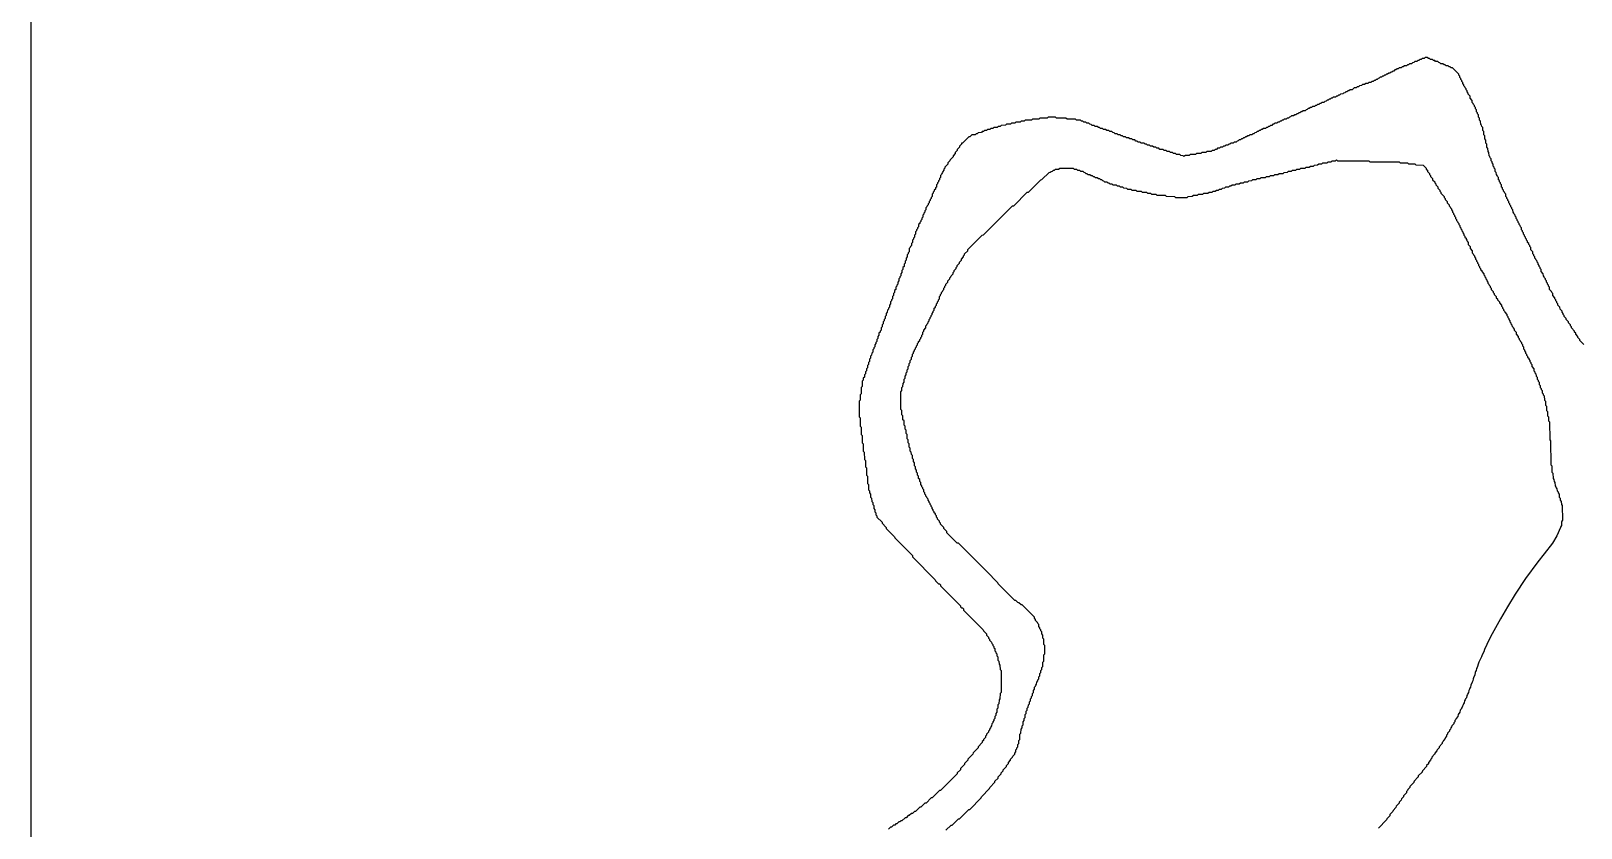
# Model space of a CAD drawing. Header units: millimetres. Extents: x 0 to 6416, y -3898 to 1268.
# Drawn here: x 1299 to 2041, y -3516 to -3134 of the extents above; entities that cross this region are included whole.
import ezdxf

# ---------------------------------------------------------------- set-up
doc = ezdxf.new("R2010")
doc.units = ezdxf.units.MM
for name, color, linetype in [('CUT_OUTER', 1, 'Continuous'), ('ENGRAVE_NEXT', 3, 'Continuous'), ('SHEET_EDGE', 7, 'Continuous')]:
    doc.layers.add(name, color=color, linetype=linetype)

msp = doc.modelspace()

# ---------------------------------------------------------------- linework, layer by layer
at = {"layer": 'CUT_OUTER'}
msp.add_lwpolyline([(2042.7, -3284.56), (2040.75, -3282.6), (2040.73, -3282.1), (2039.75, -3281.1), (2039.73, -3280.6), (2038.75, -3279.6), (2038.73, -3279.1), (2038.24, -3278.6), (2038.23, -3278.1), (2036.75, -3276.6), (2036.73, -3276.1), (2036.25, -3275.6), (2036.23, -3275.1), (2035.25, -3274.1), (2035.23, -3273.6), (2034.25, -3272.6), (2034.2, -3272.06), (2033.25, -3271.1), (2033.23, -3270.6), (2032.75, -3270.1), (2032.73, -3269.6), (2032.24, -3269.1), (2032.23, -3268.6), (2031.25, -3267.6), (2031.22, -3266.6), (2030.25, -3265.6), (2030.23, -3265.1), (2029.75, -3264.6), (2029.73, -3264.1), (2029.24, -3263.6), (2029.23, -3263.1), (2028.74, -3262.6), (2028.73, -3262.1), (2027.75, -3261.1), (2027.72, -3260.1), (2027.24, -3259.6), (2027.2, -3259.06), (2026.25, -3258.1), (2026.22, -3257.1), (2025.74, -3256.6), (2025.73, -3256.1), (2025.24, -3255.6), (2025.23, -3255.1), (2024.74, -3254.6), (2024.73, -3254.1), (2024.24, -3253.6), (2024.23, -3253.1), (2023.74, -3252.6), (2023.7, -3252.05), (2023.25, -3251.6), (2023.22, -3250.6), (2022.25, -3249.6), (2022.22, -3248.6), (2021.74, -3248.1), (2021.73, -3247.6), (2021.24, -3247.1), (2021.23, -3246.6), (2020.74, -3246.1), (2020.73, -3245.6), (2020.24, -3245.1), (2020.23, -3244.6), (2019.74, -3244.1), (2019.73, -3243.6), (2019.24, -3243.1), (2019.23, -3242.6), (2018.74, -3242.1), (2018.7, -3241.55), (2018.25, -3241.1), (2018.22, -3240.1), (2017.25, -3239.1), (2017.22, -3238.1), (2016.74, -3237.6), (2016.73, -3237.1), (2016.24, -3236.6), (2016.23, -3236.1), (2015.74, -3235.6), (2015.73, -3235.1), (2015.24, -3234.6), (2015.23, -3234.1), (2014.74, -3233.6), (2014.73, -3233.1), (2014.24, -3232.6), (2014.23, -3232.1), (2013.74, -3231.6), (2013.73, -3231.1), (2013.24, -3230.6), (2013.2, -3230.05), (2012.75, -3229.6), (2012.72, -3228.6), (2012.24, -3228.1), (2012.23, -3227.6), (2011.74, -3227.1), (2011.73, -3226.6), (2011.24, -3226.1), (2011.23, -3225.6), (2010.74, -3225.1), (2010.73, -3224.6), (2010.24, -3224.1), (2010.23, -3223.6), (2009.74, -3223.1), (2009.73, -3222.6), (2009.25, -3222.1), (2009.2, -3221.55), (2008.75, -3221.1), (2008.72, -3220.1), (2008.24, -3219.6), (2008.23, -3219.1), (2007.74, -3218.6), (2007.73, -3218.1), (2007.24, -3217.6), (2007.23, -3217.1), (2006.74, -3216.6), (2006.73, -3216.1), (2006.25, -3215.6), (2006.23, -3215.1), (2005.75, -3214.6), (2005.7, -3214.05), (2005.25, -3213.6), (2005.23, -3212.6), (2004.74, -3212.1), (2004.73, -3211.6), (2004.25, -3211.1), (2004.23, -3210.6), (2003.75, -3210.1), (2003.7, -3209.55), (2003.25, -3209.1), (2003.23, -3208.1), (2002.75, -3207.6), (2002.73, -3207.1), (2002.25, -3206.6), (2002.2, -3206.05), (2001.75, -3205.6), (2001.73, -3204.6), (2001.25, -3204.1), (2001.2, -3203.55), (2000.75, -3203.1), (2000.73, -3202.1), (2000.25, -3201.6), (2000.23, -3200.6), (1999.75, -3200.1), (1999.7, -3199.54), (1999.26, -3199.1), (1999.23, -3198.1), (1998.75, -3197.6), (1998.7, -3197.04), (1998.26, -3196.6), (1998.23, -3195.6), (1997.75, -3195.1), (1997.7, -3194.54), (1997.26, -3194.1), (1997.23, -3192.6), (1996.76, -3192.1), (1996.73, -3190.6), (1996.26, -3190.1), (1996.23, -3188.6), (1995.76, -3188.1), (1995.73, -3186.6), (1995.26, -3186.1), (1995.23, -3184.6), (1994.75, -3184.1), (1994.73, -3182.6), (1994.25, -3182.1), (1994.23, -3180.6), (1993.75, -3180.1), (1993.7, -3179.54), (1993.26, -3179.1), (1993.23, -3177.6), (1992.75, -3177.1), (1992.73, -3176.1), (1992.25, -3175.6), (1992.23, -3174.6), (1991.75, -3174.1), (1991.7, -3173.55), (1991.25, -3173.1), (1991.23, -3172.1), (1990.75, -3171.6), (1990.73, -3171.1), (1990.25, -3170.6), (1990.23, -3170.1), (1989.75, -3169.6), (1989.7, -3169.05), (1989.25, -3168.6), (1989.23, -3167.6), (1988.26, -3166.6), (1988.23, -3165.6), (1987.25, -3164.6), (1987.23, -3164.1), (1986.75, -3163.6), (1986.73, -3163.1), (1986.25, -3162.6), (1986.23, -3162.1), (1985.75, -3161.6), (1985.73, -3161.1), (1985.25, -3160.6), (1985.23, -3160.1), (1984.75, -3159.6), (1984.73, -3159.1), (1984.25, -3158.6), (1984.23, -3158.1), (1983.74, -3157.6), (1983.73, -3157.1), (1983.24, -3156.6), (1983.23, -3156.1), (1982.74, -3155.6), (1982.72, -3155.1), (1979.73, -3152.1), (1979.2, -3152.07), (1978.7, -3151.58), (1978.2, -3151.56), (1977.7, -3151.08), (1976.7, -3151.06), (1976.24, -3150.6), (1975.7, -3150.56), (1975.2, -3150.08), (1974.2, -3150.06), (1973.74, -3149.6), (1973.2, -3149.56), (1972.7, -3149.08), (1971.7, -3149.06), (1971.24, -3148.6), (1970.7, -3148.56), (1970.2, -3148.08), (1969.2, -3148.06), (1968.74, -3147.6), (1968.2, -3147.57), (1967.7, -3147.09), (1966.7, -3147.09), (1966.2, -3147.57), (1965.2, -3147.58), (1964.7, -3148.07), (1964.2, -3148.08), (1963.7, -3148.56), (1963.16, -3148.6), (1962.7, -3149.06), (1961.7, -3149.08), (1961.2, -3149.56), (1960.65, -3149.6), (1960.2, -3150.05), (1959.2, -3150.08), (1958.7, -3150.56), (1958.15, -3150.6), (1957.7, -3151.05), (1956.7, -3151.08), (1956.2, -3151.56), (1955.65, -3151.6), (1955.2, -3152.05), (1954.2, -3152.08), (1953.7, -3152.56), (1953.2, -3152.57), (1952.7, -3153.06), (1952.2, -3153.07), (1951.7, -3153.56), (1951.2, -3153.57), (1950.7, -3154.05), (1950.2, -3154.07), (1949.7, -3154.55), (1949.2, -3154.57), (1948.7, -3155.05), (1948.2, -3155.07), (1947.7, -3155.55), (1947.2, -3155.57), (1946.7, -3156.05), (1946.2, -3156.07), (1945.7, -3156.55), (1945.2, -3156.57), (1944.7, -3157.05), (1944.2, -3157.07), (1943.7, -3157.55), (1943.2, -3157.57), (1942.7, -3158.05), (1942.2, -3158.07), (1941.7, -3158.55), (1941.15, -3158.6), (1940.7, -3159.05), (1939.7, -3159.07), (1939.2, -3159.55), (1938.2, -3159.57), (1937.7, -3160.05), (1936.7, -3160.07), (1936.2, -3160.55), (1935.2, -3160.58), (1934.7, -3161.06), (1934.15, -3161.1), (1933.7, -3161.55), (1932.7, -3161.58), (1931.7, -3162.55), (1930.7, -3162.58), (1930.2, -3163.06), (1929.7, -3163.07), (1929.2, -3163.56), (1928.7, -3163.57), (1928.2, -3164.06), (1927.65, -3164.1), (1927.2, -3164.55), (1926.2, -3164.58), (1925.7, -3165.06), (1925.2, -3165.07), (1924.7, -3165.56), (1924.15, -3165.6), (1923.7, -3166.05), (1922.7, -3166.08), (1922.2, -3166.56), (1921.7, -3166.58), (1921.2, -3167.06), (1920.7, -3167.07), (1920.2, -3167.56), (1919.7, -3167.57), (1919.2, -3168.06), (1918.66, -3168.1), (1918.2, -3168.56), (1917.2, -3168.58), (1916.7, -3169.06), (1916.2, -3169.08), (1915.7, -3169.56), (1915.2, -3169.58), (1914.7, -3170.06), (1914.16, -3170.1), (1913.7, -3170.56), (1912.7, -3170.58), (1912.2, -3171.06), (1911.7, -3171.08), (1911.2, -3171.56), (1910.7, -3171.58), (1910.2, -3172.06), (1909.66, -3172.1), (1909.2, -3172.56), (1908.2, -3172.58), (1907.7, -3173.06), (1907.16, -3173.1), (1906.7, -3173.56), (1906.2, -3173.58), (1905.7, -3174.06), (1905.2, -3174.08), (1904.7, -3174.56), (1904.2, -3174.58), (1903.7, -3175.06), (1902.7, -3175.08), (1902.2, -3175.56), (1901.7, -3175.58), (1901.2, -3176.06), (1900.66, -3176.1), (1900.2, -3176.56), (1899.2, -3176.58), (1898.7, -3177.07), (1898.2, -3177.08), (1897.7, -3177.56), (1897.2, -3177.58), (1896.7, -3178.06), (1896.16, -3178.1), (1895.7, -3178.56), (1894.7, -3178.58), (1894.2, -3179.07), (1893.7, -3179.08), (1893.2, -3179.57), (1892.7, -3179.58), (1892.2, -3180.07), (1891.7, -3180.08), (1891.2, -3180.56), (1890.66, -3180.6), (1890.2, -3181.06), (1889.2, -3181.08), (1888.7, -3181.57), (1888.2, -3181.58), (1887.7, -3182.07), (1887.2, -3182.08), (1886.7, -3182.57), (1886.2, -3182.58), (1885.7, -3183.07), (1885.2, -3183.08), (1884.7, -3183.57), (1884.16, -3183.6), (1883.7, -3184.06), (1882.7, -3184.08), (1882.2, -3184.57), (1881.7, -3184.58), (1881.2, -3185.07), (1880.7, -3185.08), (1880.2, -3185.57), (1879.7, -3185.58), (1879.2, -3186.07), (1878.7, -3186.08), (1878.2, -3186.57), (1877.7, -3186.58), (1877.2, -3187.06), (1876.66, -3187.1), (1876.2, -3187.56), (1875.2, -3187.58), (1874.7, -3188.06), (1873.7, -3188.08), (1873.2, -3188.57), (1872.66, -3188.6), (1872.2, -3189.06), (1871.2, -3189.08), (1870.7, -3189.57), (1870.16, -3189.6), (1869.7, -3190.06), (1868.7, -3190.08), (1868.2, -3190.56), (1867.2, -3190.58), (1866.7, -3191.06), (1866.16, -3191.1), (1865.7, -3191.56), (1864.7, -3191.58), (1864.2, -3192.06), (1862.2, -3192.08), (1861.7, -3192.56), (1859.7, -3192.58), (1859.2, -3193.06), (1857.2, -3193.08), (1856.7, -3193.56), (1854.2, -3193.58), (1853.7, -3194.05), (1851.7, -3194.07), (1851.59, -3194.1), (1851.2, -3194.49), (1850.81, -3194.1), (1849.7, -3194.05), (1849.2, -3193.58), (1847.7, -3193.55), (1847.2, -3193.08), (1846.2, -3193.06), (1845.7, -3192.58), (1844.7, -3192.56), (1844.2, -3192.08), (1843.2, -3192.06), (1842.7, -3191.58), (1841.7, -3191.56), (1841.2, -3191.08), (1839.7, -3191.06), (1839.2, -3190.58), (1838.2, -3190.56), (1837.7, -3190.08), (1836.7, -3190.07), (1836.2, -3189.58), (1835.2, -3189.57), (1834.7, -3189.08), (1833.7, -3189.07), (1833.23, -3188.6), (1832.7, -3188.57), (1832.2, -3188.08), (1830.7, -3188.07), (1830.2, -3187.58), (1829.2, -3187.57), (1828.73, -3187.1), (1828.2, -3187.07), (1827.7, -3186.58), (1826.7, -3186.57), (1826.2, -3186.08), (1825.2, -3186.07), (1824.7, -3185.58), (1823.7, -3185.57), (1823.2, -3185.08), (1822.2, -3185.07), (1821.73, -3184.6), (1821.2, -3184.57), (1820.7, -3184.08), (1819.7, -3184.07), (1819.2, -3183.58), (1818.2, -3183.57), (1817.73, -3183.1), (1817.2, -3183.07), (1816.7, -3182.58), (1815.7, -3182.57), (1815.2, -3182.08), (1814.2, -3182.07), (1813.7, -3181.58), (1812.7, -3181.57), (1812.2, -3181.08), (1811.2, -3181.07), (1810.73, -3180.6), (1810.2, -3180.57), (1809.7, -3180.08), (1808.7, -3180.07), (1808.2, -3179.58), (1807.2, -3179.57), (1806.73, -3179.1), (1806.2, -3179.07), (1805.7, -3178.58), (1804.7, -3178.57), (1804.2, -3178.08), (1803.2, -3178.07), (1802.73, -3177.6), (1802.2, -3177.57), (1801.7, -3177.09), (1799.7, -3177.07), (1799.2, -3176.59), (1795.2, -3176.57), (1794.7, -3176.08), (1790.2, -3176.07), (1789.7, -3175.58), (1786.2, -3175.58), (1785.7, -3176.07), (1782.2, -3176.08), (1781.7, -3176.56), (1778.7, -3176.58), (1778.2, -3177.06), (1775.2, -3177.08), (1774.7, -3177.56), (1773.2, -3177.58), (1772.7, -3178.06), (1770.7, -3178.08), (1770.2, -3178.56), (1768.7, -3178.58), (1768.2, -3179.05), (1766.2, -3179.08), (1765.7, -3179.55), (1763.7, -3179.58), (1763.2, -3180.06), (1762.2, -3180.08), (1761.7, -3180.55), (1760.2, -3180.58), (1759.7, -3181.06), (1758.7, -3181.08), (1758.2, -3181.56), (1757.2, -3181.58), (1756.7, -3182.06), (1755.7, -3182.08), (1755.2, -3182.56), (1754.65, -3182.6), (1754.2, -3183.05), (1752.7, -3183.08), (1752.2, -3183.56), (1751.66, -3183.6), (1751.2, -3184.06), (1749.7, -3184.08), (1748.7, -3185.07), (1748.17, -3185.1), (1745.2, -3188.07), (1744.68, -3188.1), (1744.67, -3188.6), (1743.68, -3189.6), (1743.66, -3190.1), (1742.68, -3191.1), (1742.66, -3191.6), (1741.68, -3192.6), (1741.66, -3193.1), (1740.68, -3194.1), (1740.66, -3194.6), (1739.2, -3196.07), (1739.16, -3196.6), (1738.18, -3197.6), (1738.16, -3198.1), (1736.68, -3199.6), (1736.67, -3200.1), (1736.18, -3200.6), (1736.17, -3201.1), (1735.68, -3201.6), (1735.67, -3202.1), (1735.2, -3202.57), (1735.17, -3203.1), (1734.68, -3203.6), (1734.67, -3204.6), (1734.2, -3205.06), (1734.17, -3205.6), (1733.68, -3206.1), (1733.67, -3206.6), (1733.18, -3207.1), (1733.17, -3207.6), (1732.68, -3208.1), (1732.66, -3209.1), (1732.2, -3209.56), (1732.17, -3210.1), (1731.68, -3210.6), (1731.67, -3211.1), (1731.18, -3211.6), (1731.17, -3212.1), (1730.68, -3212.6), (1730.67, -3213.6), (1730.2, -3214.06), (1730.17, -3214.6), (1729.68, -3215.1), (1729.67, -3215.6), (1729.18, -3216.1), (1729.17, -3216.6), (1728.68, -3217.1), (1728.67, -3217.6), (1728.18, -3218.1), (1728.17, -3218.6), (1727.68, -3219.1), (1727.67, -3220.1), (1727.2, -3220.57), (1727.17, -3221.1), (1726.68, -3221.6), (1726.67, -3222.1), (1726.18, -3222.6), (1726.17, -3223.6), (1725.7, -3224.07), (1725.67, -3224.6), (1725.18, -3225.1), (1725.17, -3225.6), (1724.68, -3226.1), (1724.67, -3226.6), (1724.18, -3227.1), (1724.17, -3228.1), (1723.7, -3228.57), (1723.67, -3229.1), (1723.18, -3229.6), (1723.17, -3230.1), (1722.68, -3230.6), (1722.67, -3231.6), (1722.18, -3232.1), (1722.17, -3233.1), (1721.7, -3233.57), (1721.67, -3234.1), (1721.18, -3234.6), (1721.17, -3235.6), (1720.68, -3236.1), (1720.67, -3237.1), (1720.2, -3237.57), (1720.17, -3238.1), (1719.69, -3238.6), (1719.67, -3240.1), (1719.2, -3240.57), (1719.17, -3241.1), (1718.68, -3241.6), (1718.67, -3242.6), (1718.18, -3243.1), (1718.17, -3244.1), (1717.68, -3244.6), (1717.67, -3245.6), (1717.18, -3246.1), (1717.17, -3247.1), (1716.68, -3247.6), (1716.67, -3248.6), (1716.18, -3249.1), (1716.17, -3250.1), (1715.68, -3250.6), (1715.67, -3251.6), (1715.2, -3252.07), (1715.17, -3252.6), (1714.68, -3253.1), (1714.67, -3254.1), (1714.18, -3254.6), (1714.17, -3255.6), (1713.7, -3256.07), (1713.67, -3256.6), (1713.18, -3257.1), (1713.17, -3258.1), (1712.68, -3258.6), (1712.67, -3259.6), (1712.18, -3260.1), (1712.17, -3261.1), (1711.68, -3261.6), (1711.67, -3262.6), (1711.2, -3263.07), (1711.17, -3263.6), (1710.68, -3264.1), (1710.67, -3265.1), (1710.18, -3265.6), (1710.17, -3266.6), (1709.7, -3267.07), (1709.67, -3267.6), (1709.18, -3268.1), (1709.17, -3269.1), (1708.68, -3269.6), (1708.67, -3270.6), (1708.18, -3271.1), (1708.17, -3272.1), (1707.7, -3272.57), (1707.67, -3273.1), (1707.18, -3273.6), (1707.17, -3274.6), (1706.68, -3275.1), (1706.67, -3276.1), (1706.18, -3276.6), (1706.17, -3277.6), (1705.7, -3278.07), (1705.67, -3278.6), (1705.18, -3279.1), (1705.17, -3280.1), (1704.68, -3280.6), (1704.67, -3281.6), (1704.18, -3282.1), (1704.17, -3283.1), (1703.7, -3283.57), (1703.67, -3284.1), (1703.18, -3284.6), (1703.17, -3285.6), (1702.7, -3286.07), (1702.67, -3286.6), (1702.18, -3287.1), (1702.17, -3288.1), (1701.68, -3288.6), (1701.67, -3289.6), (1701.18, -3290.1), (1701.17, -3291.1), (1700.68, -3291.6), (1700.67, -3292.6), (1700.18, -3293.1), (1700.17, -3294.1), (1699.68, -3294.6), (1699.67, -3295.6), (1699.18, -3296.1), (1699.17, -3297.1), (1698.68, -3297.6), (1698.67, -3298.6), (1698.18, -3299.1), (1698.17, -3300.1), (1697.68, -3300.6), (1697.67, -3301.6), (1697.19, -3302.1), (1697.17, -3304.6), (1696.69, -3305.1), (1696.67, -3308.1), (1696.18, -3308.6), (1696.17, -3311.1), (1695.69, -3311.6), (1695.68, -3319.1), (1696.16, -3319.6), (1696.18, -3323.6), (1696.66, -3324.1), (1696.68, -3327.6), (1697.16, -3328.1), (1697.18, -3331.6), (1697.66, -3332.1), (1697.68, -3335.6), (1698.16, -3336.1), (1698.18, -3339.6), (1698.66, -3340.1), (1698.68, -3343.1), (1699.16, -3343.6), (1699.18, -3347.1), (1699.66, -3347.6), (1699.68, -3351.1), (1700.16, -3351.6), (1700.18, -3354.1), (1700.67, -3354.6), (1700.68, -3355.6), (1701.16, -3356.1), (1701.18, -3357.6), (1701.66, -3358.1), (1701.68, -3359.6), (1702.17, -3360.1), (1702.18, -3361.1), (1702.66, -3361.6), (1702.68, -3363.1), (1703.17, -3363.6), (1703.18, -3364.6), (1703.67, -3365.1), (1703.69, -3366.1), (1704.18, -3366.6), (1704.18, -3367.1), (1706.67, -3369.6), (1706.68, -3370.1), (1708.67, -3372.1), (1708.7, -3372.62), (1712.66, -3376.6), (1712.7, -3377.13), (1721.16, -3385.6), (1721.2, -3386.13), (1732.16, -3397.1), (1732.2, -3397.63), (1733.7, -3399.13), (1734.2, -3399.15), (1734.65, -3399.6), (1734.7, -3400.13), (1744.15, -3409.6), (1744.2, -3410.13), (1744.7, -3410.63), (1745.2, -3410.66), (1745.64, -3411.1), (1745.7, -3411.64), (1755.13, -3421.1), (1755.16, -3421.6), (1756.63, -3423.1), (1756.66, -3423.6), (1757.62, -3424.6), (1757.65, -3425.1), (1758.13, -3425.6), (1758.16, -3426.1), (1759.12, -3427.1), (1759.15, -3427.6), (1759.62, -3428.1), (1759.65, -3428.6), (1760.12, -3429.1), (1760.2, -3429.68), (1760.62, -3430.1), (1760.66, -3431.1), (1761.13, -3431.6), (1761.2, -3432.18), (1761.62, -3432.6), (1761.66, -3433.6), (1762.11, -3434.1), (1762.16, -3435.6), (1762.62, -3436.1), (1762.66, -3437.6), (1763.11, -3438.1), (1763.16, -3440.1), (1763.61, -3440.6), (1763.62, -3451.1), (1763.16, -3451.6), (1763.12, -3454.1), (1762.66, -3454.6), (1762.62, -3456.6), (1762.16, -3457.1), (1762.13, -3458.6), (1761.66, -3459.1), (1761.63, -3460.6), (1761.16, -3461.1), (1761.13, -3462.1), (1760.66, -3462.6), (1760.63, -3463.6), (1760.2, -3464.03), (1760.13, -3464.6), (1759.66, -3465.1), (1759.64, -3465.6), (1759.17, -3466.1), (1759.13, -3467.1), (1758.7, -3467.53), (1758.64, -3468.1), (1758.16, -3468.6), (1758.14, -3469.1), (1757.66, -3469.6), (1757.63, -3470.1), (1756.67, -3471.1), (1756.64, -3471.6), (1756.16, -3472.1), (1756.14, -3472.6), (1755.17, -3473.6), (1755.15, -3474.1), (1754.66, -3474.6), (1754.64, -3475.1), (1752.7, -3477.06), (1752.65, -3477.6), (1750.2, -3480.06), (1750.15, -3480.6), (1747.7, -3483.07), (1747.66, -3483.6), (1746.18, -3485.1), (1746.16, -3485.6), (1744.2, -3487.57), (1744.16, -3488.1), (1742.68, -3489.6), (1742.66, -3490.1), (1734.7, -3498.06), (1734.18, -3498.1), (1730.7, -3501.57), (1730.18, -3501.6), (1727.7, -3504.07), (1727.18, -3504.1), (1725.2, -3506.07), (1724.68, -3506.1), (1722.7, -3508.07), (1722.2, -3508.08), (1721.2, -3509.07), (1720.7, -3509.08), (1719.7, -3510.07), (1719.2, -3510.08), (1718.2, -3511.07), (1717.7, -3511.08), (1716.2, -3512.57), (1715.7, -3512.58), (1715.2, -3513.07), (1714.7, -3513.08), (1713.7, -3514.07), (1713.2, -3514.08), (1712.7, -3514.57), (1712.2, -3514.58), (1711.2, -3515.57), (1710.7, -3515.58), (1709.7, -3516.57)], dxfattribs=at)
at = {"layer": 'ENGRAVE_NEXT'}
msp.add_lwpolyline([(1737.2, -3517.07), (1739.68, -3514.6), (1740.2, -3514.57), (1743.18, -3511.6), (1743.7, -3511.57), (1748.18, -3507.1), (1748.7, -3507.07), (1754.17, -3501.6), (1754.2, -3501.08), (1758.17, -3497.1), (1758.2, -3496.58), (1760.67, -3494.1), (1760.68, -3493.6), (1762.17, -3492.1), (1762.2, -3491.58), (1763.67, -3490.1), (1763.68, -3489.6), (1764.67, -3488.6), (1764.68, -3488.1), (1766.17, -3486.6), (1766.18, -3486.1), (1767.17, -3485.1), (1767.18, -3484.6), (1768.17, -3483.6), (1768.18, -3483.1), (1769.17, -3482.1), (1769.2, -3481.57), (1770.17, -3480.6), (1770.18, -3480.1), (1770.67, -3479.6), (1770.68, -3478.6), (1771.17, -3478.1), (1771.2, -3477.57), (1771.67, -3477.1), (1771.68, -3476.1), (1772.17, -3475.6), (1772.19, -3474.1), (1772.67, -3473.6), (1772.69, -3471.1), (1773.17, -3470.6), (1773.19, -3468.6), (1773.68, -3468.1), (1773.69, -3467.1), (1774.18, -3466.6), (1774.19, -3465.1), (1774.68, -3464.6), (1774.69, -3463.6), (1775.18, -3463.1), (1775.19, -3461.6), (1775.68, -3461.1), (1775.69, -3460.1), (1776.18, -3459.6), (1776.19, -3458.6), (1776.68, -3458.1), (1776.69, -3457.1), (1777.18, -3456.6), (1777.19, -3455.6), (1777.67, -3455.1), (1777.69, -3454.1), (1778.18, -3453.6), (1778.2, -3453.07), (1778.67, -3452.6), (1778.69, -3451.6), (1779.17, -3451.1), (1779.18, -3450.1), (1779.67, -3449.6), (1779.68, -3448.6), (1780.17, -3448.1), (1780.2, -3447.57), (1780.67, -3447.1), (1780.68, -3446.1), (1781.17, -3445.6), (1781.2, -3445.06), (1781.66, -3444.6), (1781.68, -3443.6), (1782.16, -3443.1), (1782.18, -3442.1), (1782.66, -3441.6), (1782.68, -3440.6), (1783.16, -3440.1), (1783.18, -3439.1), (1783.65, -3438.6), (1783.68, -3436.6), (1784.15, -3436.1), (1784.17, -3433.1), (1784.64, -3432.6), (1784.66, -3430.6), (1784.64, -3428.6), (1784.17, -3428.1), (1784.14, -3425.6), (1783.67, -3425.1), (1783.64, -3423.6), (1783.17, -3423.1), (1783.14, -3422.1), (1782.7, -3421.66), (1782.64, -3421.1), (1782.17, -3420.6), (1782.15, -3420.1), (1781.67, -3419.6), (1781.64, -3418.6), (1781.16, -3418.1), (1781.14, -3417.6), (1780.17, -3416.6), (1780.15, -3416.1), (1779.66, -3415.6), (1779.64, -3415.1), (1773.7, -3409.15), (1773.2, -3409.13), (1772.2, -3408.14), (1771.67, -3408.1), (1770.7, -3407.14), (1770.17, -3407.1), (1762.2, -3399.13), (1762.16, -3398.6), (1756.67, -3393.1), (1743.2, -3379.63), (1742.68, -3379.6), (1737.7, -3374.62), (1737.67, -3374.1), (1736.2, -3372.62), (1736.17, -3372.1), (1734.68, -3370.6), (1734.67, -3370.1), (1734.18, -3369.6), (1734.17, -3369.1), (1733.18, -3368.1), (1733.17, -3367.6), (1732.68, -3367.1), (1732.67, -3366.6), (1732.18, -3366.1), (1732.17, -3365.6), (1731.68, -3365.1), (1731.67, -3364.6), (1731.18, -3364.1), (1731.17, -3363.6), (1730.68, -3363.1), (1730.67, -3362.6), (1730.18, -3362.1), (1730.17, -3361.6), (1729.7, -3361.13), (1729.67, -3360.6), (1729.18, -3360.1), (1729.17, -3359.6), (1728.68, -3359.1), (1728.67, -3358.6), (1728.18, -3358.1), (1728.17, -3357.6), (1727.68, -3357.1), (1727.67, -3356.6), (1727.2, -3356.13), (1727.17, -3355.6), (1726.68, -3355.1), (1726.66, -3354.1), (1726.2, -3353.64), (1726.16, -3353.1), (1725.68, -3352.6), (1725.67, -3352.1), (1725.18, -3351.6), (1725.16, -3350.6), (1724.68, -3350.1), (1724.66, -3349.1), (1724.18, -3348.6), (1724.16, -3347.6), (1723.68, -3347.1), (1723.66, -3346.1), (1723.18, -3345.6), (1723.16, -3344.6), (1722.68, -3344.1), (1722.66, -3343.1), (1722.18, -3342.6), (1722.16, -3341.1), (1721.68, -3340.6), (1721.66, -3339.6), (1721.18, -3339.1), (1721.16, -3337.6), (1720.68, -3337.1), (1720.66, -3336.1), (1720.18, -3335.6), (1720.16, -3334.1), (1719.68, -3333.6), (1719.66, -3332.1), (1719.18, -3331.6), (1719.16, -3330.1), (1718.68, -3329.6), (1718.66, -3327.6), (1718.18, -3327.1), (1718.16, -3325.6), (1717.68, -3325.1), (1717.67, -3323.6), (1717.18, -3323.1), (1717.17, -3321.1), (1716.68, -3320.6), (1716.67, -3318.6), (1716.18, -3318.1), (1716.17, -3316.1), (1715.69, -3315.6), (1715.69, -3307.1), (1716.17, -3306.6), (1716.19, -3305.1), (1716.67, -3304.6), (1716.69, -3303.1), (1717.17, -3302.6), (1717.19, -3301.1), (1717.67, -3300.6), (1717.68, -3299.6), (1718.17, -3299.1), (1718.18, -3298.1), (1718.67, -3297.6), (1718.68, -3296.6), (1719.17, -3296.1), (1719.18, -3295.1), (1719.67, -3294.6), (1719.68, -3293.6), (1720.17, -3293.1), (1720.18, -3292.1), (1720.67, -3291.6), (1720.68, -3290.6), (1721.17, -3290.1), (1721.19, -3289.1), (1721.67, -3288.6), (1721.68, -3288.1), (1722.17, -3287.6), (1722.18, -3287.1), (1722.67, -3286.6), (1722.68, -3286.1), (1723.17, -3285.6), (1723.18, -3285.1), (1723.67, -3284.6), (1723.68, -3284.1), (1724.17, -3283.6), (1724.18, -3283.1), (1724.67, -3282.6), (1724.68, -3282.1), (1725.17, -3281.6), (1725.18, -3281.1), (1725.67, -3280.6), (1725.7, -3280.07), (1726.17, -3279.6), (1726.18, -3278.6), (1726.67, -3278.1), (1726.68, -3277.6), (1727.66, -3276.6), (1727.68, -3275.6), (1728.17, -3275.1), (1728.18, -3274.6), (1728.67, -3274.1), (1728.68, -3273.6), (1729.17, -3273.1), (1729.18, -3272.6), (1729.67, -3272.1), (1729.68, -3271.6), (1730.17, -3271.1), (1730.18, -3270.6), (1730.67, -3270.1), (1730.68, -3269.6), (1731.17, -3269.1), (1731.2, -3268.56), (1731.66, -3268.1), (1731.68, -3267.1), (1732.17, -3266.6), (1732.18, -3266.1), (1732.67, -3265.6), (1732.68, -3265.1), (1733.17, -3264.6), (1733.18, -3264.1), (1733.67, -3263.6), (1733.7, -3263.06), (1734.16, -3262.6), (1734.18, -3261.6), (1734.67, -3261.1), (1734.7, -3260.57), (1735.17, -3260.1), (1735.18, -3259.6), (1735.67, -3259.1), (1735.68, -3258.6), (1736.17, -3258.1), (1736.18, -3257.6), (1736.67, -3257.1), (1736.68, -3256.6), (1737.17, -3256.1), (1737.18, -3255.6), (1738.16, -3254.6), (1738.2, -3254.07), (1739.16, -3253.1), (1739.18, -3252.6), (1739.66, -3252.1), (1739.68, -3251.6), (1740.66, -3250.6), (1740.68, -3250.1), (1741.16, -3249.6), (1741.18, -3249.1), (1742.16, -3248.1), (1742.18, -3247.6), (1742.66, -3247.1), (1742.68, -3246.6), (1743.66, -3245.6), (1743.68, -3245.1), (1744.66, -3244.1), (1744.68, -3243.6), (1745.66, -3242.6), (1745.68, -3242.1), (1746.16, -3241.6), (1746.18, -3241.1), (1747.66, -3239.6), (1747.7, -3239.07), (1754.66, -3232.1), (1755.2, -3232.05), (1769.16, -3218.1), (1769.7, -3218.04), (1776.16, -3211.6), (1776.7, -3211.55), (1782.67, -3205.6), (1783.2, -3205.56), (1786.7, -3202.08), (1787.2, -3202.07), (1787.67, -3201.6), (1788.2, -3201.57), (1788.7, -3201.08), (1789.2, -3201.07), (1789.7, -3200.59), (1791.2, -3200.57), (1791.7, -3200.09), (1798.2, -3200.09), (1798.7, -3200.57), (1799.7, -3200.58), (1800.2, -3201.07), (1801.2, -3201.08), (1801.7, -3201.57), (1802.7, -3201.58), (1803.2, -3202.07), (1803.7, -3202.08), (1804.2, -3202.57), (1804.74, -3202.6), (1805.2, -3203.06), (1806.2, -3203.08), (1806.7, -3203.57), (1807.2, -3203.58), (1807.7, -3204.06), (1808.24, -3204.1), (1808.7, -3204.56), (1809.7, -3204.58), (1810.2, -3205.06), (1810.7, -3205.08), (1811.2, -3205.56), (1811.7, -3205.58), (1812.2, -3206.06), (1812.74, -3206.1), (1813.2, -3206.56), (1814.2, -3206.58), (1814.7, -3207.06), (1815.24, -3207.1), (1815.7, -3207.56), (1816.7, -3207.58), (1817.2, -3208.06), (1818.7, -3208.08), (1819.2, -3208.56), (1820.2, -3208.58), (1820.7, -3209.06), (1821.7, -3209.08), (1822.2, -3209.56), (1823.7, -3209.58), (1824.2, -3210.06), (1825.7, -3210.08), (1826.2, -3210.56), (1828.2, -3210.58), (1828.7, -3211.06), (1830.7, -3211.08), (1831.2, -3211.56), (1833.2, -3211.58), (1833.7, -3212.06), (1835.2, -3212.08), (1835.7, -3212.56), (1837.7, -3212.58), (1838.2, -3213.06), (1842.2, -3213.08), (1842.7, -3213.56), (1846.7, -3213.58), (1847.2, -3214.06), (1852.2, -3214.07), (1852.7, -3214.06), (1853.2, -3213.58), (1855.2, -3213.56), (1855.7, -3213.08), (1857.7, -3213.06), (1858.2, -3212.58), (1860.2, -3212.56), (1860.7, -3212.08), (1862.7, -3212.06), (1863.2, -3211.58), (1864.7, -3211.56), (1865.2, -3211.08), (1866.2, -3211.06), (1866.7, -3210.58), (1867.7, -3210.57), (1868.2, -3210.08), (1869.2, -3210.07), (1869.7, -3209.58), (1870.7, -3209.57), (1871.2, -3209.08), (1872.7, -3209.06), (1873.16, -3208.6), (1873.7, -3208.57), (1874.2, -3208.08), (1875.7, -3208.07), (1876.2, -3207.58), (1877.7, -3207.57), (1878.2, -3207.08), (1879.7, -3207.07), (1880.2, -3206.58), (1881.7, -3206.57), (1882.2, -3206.08), (1883.7, -3206.06), (1884.2, -3205.58), (1885.7, -3205.56), (1886.2, -3205.08), (1887.7, -3205.06), (1888.2, -3204.58), (1890.2, -3204.56), (1890.7, -3204.08), (1892.2, -3204.06), (1892.7, -3203.58), (1894.2, -3203.56), (1894.7, -3203.08), (1896.2, -3203.06), (1896.7, -3202.58), (1898.7, -3202.56), (1899.2, -3202.08), (1900.7, -3202.06), (1901.2, -3201.58), (1902.7, -3201.56), (1903.2, -3201.08), (1904.7, -3201.06), (1905.2, -3200.58), (1906.7, -3200.56), (1907.2, -3200.08), (1909.2, -3200.06), (1909.7, -3199.58), (1911.2, -3199.56), (1911.7, -3199.08), (1913.2, -3199.06), (1913.7, -3198.58), (1915.2, -3198.56), (1915.7, -3198.08), (1917.2, -3198.06), (1917.7, -3197.58), (1919.7, -3197.56), (1920.2, -3197.08), (1921.7, -3197.06), (1922.2, -3196.58), (1923.7, -3196.56), (1924.2, -3196.08), (1924.7, -3196.56), (1939.7, -3196.57), (1940.2, -3197.04), (1954.2, -3197.08), (1954.7, -3197.55), (1958.2, -3197.58), (1958.7, -3198.05), (1961.7, -3198.08), (1962.2, -3198.55), (1965.72, -3198.6), (1967.22, -3200.1), (1967.23, -3200.6), (1967.72, -3201.1), (1967.74, -3201.6), (1968.72, -3202.6), (1968.74, -3203.1), (1969.23, -3203.6), (1969.24, -3204.1), (1970.23, -3205.1), (1970.24, -3205.6), (1971.23, -3206.6), (1971.24, -3207.1), (1971.73, -3207.6), (1971.75, -3208.1), (1972.7, -3209.06), (1972.75, -3209.6), (1973.73, -3210.6), (1973.74, -3211.1), (1974.23, -3211.6), (1974.25, -3212.1), (1975.7, -3213.57), (1975.74, -3214.1), (1976.23, -3214.6), (1976.25, -3215.1), (1977.2, -3216.06), (1977.24, -3216.6), (1978.22, -3217.6), (1978.24, -3218.1), (1978.72, -3218.6), (1978.74, -3219.1), (1979.23, -3219.6), (1979.24, -3220.1), (1979.73, -3220.6), (1979.74, -3221.1), (1980.23, -3221.6), (1980.24, -3222.1), (1980.73, -3222.6), (1980.74, -3223.1), (1981.23, -3223.6), (1981.24, -3224.1), (1981.73, -3224.6), (1981.74, -3225.1), (1982.23, -3225.6), (1982.24, -3226.1), (1982.73, -3226.6), (1982.74, -3227.1), (1983.23, -3227.6), (1983.24, -3228.1), (1983.73, -3228.6), (1983.74, -3229.1), (1984.23, -3229.6), (1984.24, -3230.1), (1984.73, -3230.6), (1984.74, -3231.1), (1985.23, -3231.6), (1985.24, -3232.1), (1985.73, -3232.6), (1985.74, -3233.1), (1986.23, -3233.6), (1986.24, -3234.1), (1986.7, -3234.56), (1986.74, -3235.1), (1987.22, -3235.6), (1987.25, -3236.6), (1988.22, -3237.6), (1988.25, -3238.6), (1989.22, -3239.6), (1989.25, -3240.6), (1989.7, -3241.05), (1989.74, -3241.6), (1990.23, -3242.1), (1990.24, -3242.6), (1990.73, -3243.1), (1990.74, -3243.6), (1991.23, -3244.1), (1991.24, -3244.6), (1991.73, -3245.1), (1991.74, -3245.6), (1992.23, -3246.1), (1992.24, -3246.6), (1992.73, -3247.1), (1992.74, -3247.6), (1993.23, -3248.1), (1993.24, -3248.6), (1993.73, -3249.1), (1993.75, -3249.6), (1994.72, -3250.6), (1994.74, -3251.1), (1995.23, -3251.6), (1995.24, -3252.1), (1995.73, -3252.6), (1995.74, -3253.1), (1996.23, -3253.6), (1996.24, -3254.1), (1996.73, -3254.6), (1996.74, -3255.1), (1997.23, -3255.6), (1997.24, -3256.1), (1997.73, -3256.6), (1997.74, -3257.1), (1998.23, -3257.6), (1998.25, -3258.1), (1999.22, -3259.1), (1999.24, -3259.6), (1999.73, -3260.1), (1999.74, -3260.6), (2000.72, -3261.6), (2000.74, -3262.1), (2001.23, -3262.6), (2001.24, -3263.1), (2002.2, -3264.07), (2002.24, -3264.6), (2003.22, -3265.6), (2003.24, -3266.1), (2003.72, -3266.6), (2003.74, -3267.1), (2004.22, -3267.6), (2004.24, -3268.1), (2004.73, -3268.6), (2004.74, -3269.1), (2005.72, -3270.1), (2005.74, -3270.6), (2006.22, -3271.1), (2006.24, -3271.6), (2006.72, -3272.1), (2006.74, -3272.6), (2007.22, -3273.1), (2007.24, -3273.6), (2007.72, -3274.1), (2007.74, -3274.6), (2008.22, -3275.1), (2008.24, -3275.6), (2008.72, -3276.1), (2008.74, -3276.6), (2009.23, -3277.1), (2009.24, -3277.6), (2010.22, -3278.6), (2010.25, -3279.6), (2011.22, -3280.6), (2011.24, -3281.1), (2011.72, -3281.6), (2011.74, -3282.1), (2012.22, -3282.6), (2012.24, -3283.1), (2012.72, -3283.6), (2012.74, -3284.1), (2013.2, -3284.56), (2013.24, -3285.1), (2013.72, -3285.6), (2013.74, -3286.6), (2014.2, -3287.06), (2014.24, -3287.6), (2014.73, -3288.1), (2014.74, -3288.6), (2015.23, -3289.1), (2015.24, -3289.6), (2015.73, -3290.1), (2015.74, -3290.6), (2016.23, -3291.1), (2016.24, -3291.6), (2016.73, -3292.1), (2016.74, -3292.6), (2017.22, -3293.1), (2017.24, -3293.6), (2017.72, -3294.1), (2017.75, -3295.1), (2018.72, -3296.1), (2018.74, -3297.1), (2019.2, -3297.55), (2019.24, -3298.1), (2019.72, -3298.6), (2019.75, -3299.6), (2020.22, -3300.1), (2020.25, -3301.1), (2020.7, -3301.55), (2020.74, -3302.1), (2021.22, -3302.6), (2021.25, -3303.6), (2021.73, -3304.1), (2021.75, -3305.1), (2022.2, -3305.55), (2022.25, -3306.1), (2022.73, -3306.6), (2022.75, -3307.6), (2023.2, -3308.05), (2023.24, -3308.6), (2023.72, -3309.1), (2023.75, -3311.1), (2024.23, -3311.6), (2024.26, -3313.6), (2024.73, -3314.1), (2024.76, -3316.1), (2025.23, -3316.6), (2025.27, -3318.6), (2025.73, -3319.1), (2025.77, -3321.1), (2026.23, -3321.6), (2026.3, -3330.1), (2026.74, -3330.6), (2026.85, -3342.1), (2027.27, -3342.6), (2027.36, -3345.6), (2027.78, -3346.1), (2027.88, -3348.6), (2028.29, -3349.1), (2028.37, -3350.1), (2028.79, -3350.6), (2028.89, -3352.1), (2029.31, -3352.6), (2029.37, -3353.1), (2029.79, -3353.6), (2029.88, -3354.6), (2030.2, -3354.92), (2030.3, -3355.1), (2030.36, -3355.6), (2030.79, -3356.1), (2030.89, -3357.6), (2031.3, -3358.1), (2031.38, -3359.1), (2031.79, -3359.6), (2031.9, -3361.1), (2032.3, -3361.6), (2032.36, -3368.6), (2032.05, -3369.1), (2031.96, -3369.6), (2031.89, -3371.1), (2031.59, -3371.6), (2031.47, -3372.1), (2029.65, -3376.1), (2027.62, -3379.6), (2023.7, -3384.75), (2020.56, -3388.6), (2014.68, -3396.6), (2009.79, -3404.1), (2006.03, -3410.1), (2002.7, -3415.86), (1998.7, -3423.02), (1996.66, -3427.1), (1996.27, -3428.1), (1995.05, -3430.6), (1994.69, -3431.6), (1993.97, -3433.1), (1993.63, -3434.1), (1992.41, -3436.6), (1992.1, -3437.6), (1991.68, -3438.6), (1991.57, -3439.1), (1991.32, -3439.6), (1991.05, -3440.6), (1990.8, -3441.1), (1990.64, -3441.6), (1990.48, -3442.6), (1989.76, -3444.1), (1989.59, -3444.6), (1989.45, -3445.6), (1989.15, -3446.1), (1988.54, -3447.6), (1988.42, -3448.6), (1988.09, -3449.1), (1987.95, -3449.6), (1987.62, -3450.1), (1987.41, -3451.1), (1987.06, -3451.6), (1986.93, -3452.1), (1986.59, -3452.6), (1986.39, -3453.6), (1986.03, -3454.1), (1985.9, -3454.6), (1985.55, -3455.1), (1985.37, -3456.1), (1984.99, -3456.6), (1984.88, -3457.1), (1984.49, -3457.6), (1984.38, -3458.1), (1983.99, -3458.6), (1983.88, -3459.1), (1983.49, -3459.6), (1983.34, -3460.6), (1982.49, -3461.6), (1982.33, -3462.6), (1981.45, -3463.6), (1981.35, -3464.1), (1980.93, -3464.6), (1980.84, -3465.1), (1980.42, -3465.6), (1980.33, -3466.1), (1979.44, -3467.1), (1979.34, -3467.6), (1978.91, -3468.1), (1978.83, -3468.6), (1978.4, -3469.1), (1978.32, -3469.6), (1977.41, -3470.6), (1977.33, -3471.1), (1976.89, -3471.6), (1976.81, -3472.1), (1976.38, -3472.6), (1976.31, -3473.1), (1975.39, -3474.1), (1975.31, -3474.6), (1974.86, -3475.1), (1974.8, -3475.6), (1973.38, -3477.1), (1973.3, -3477.6), (1972.37, -3478.6), (1972.3, -3479.1), (1971.36, -3480.1), (1971.29, -3480.6), (1971.2, -3480.72), (1969.87, -3482.1), (1969.8, -3482.6), (1969.34, -3483.1), (1969.28, -3483.6), (1968.34, -3484.6), (1968.28, -3485.1), (1968.2, -3485.21), (1967.33, -3486.1), (1967.28, -3486.6), (1965.33, -3488.6), (1965.28, -3489.1), (1965.2, -3489.2), (1963.33, -3491.1), (1963.27, -3491.6), (1963.2, -3491.69), (1961.33, -3493.6), (1961.27, -3494.1), (1961.2, -3494.19), (1959.32, -3496.1), (1959.27, -3496.6), (1958.32, -3497.6), (1958.27, -3498.1), (1957.8, -3498.6), (1957.76, -3499.1), (1956.31, -3500.6), (1956.26, -3501.1), (1955.3, -3502.1), (1955.26, -3502.6), (1954.29, -3503.6), (1954.25, -3504.1), (1952.79, -3505.6), (1952.7, -3506.17), (1951.29, -3507.6), (1951.2, -3508.16), (1949.78, -3509.6), (1949.7, -3510.16), (1948.28, -3511.6), (1948.2, -3512.15), (1944.27, -3516.1)], dxfattribs=at)
at = {"layer": 'SHEET_EDGE'}
msp.add_lwpolyline([(1299.2, -3897.6), (2518.4, -3897.6), (2518.4, -2678.4), (1299.2, -2678.4)], close=True, dxfattribs=at)

doc.saveas('drawing.dxf')
